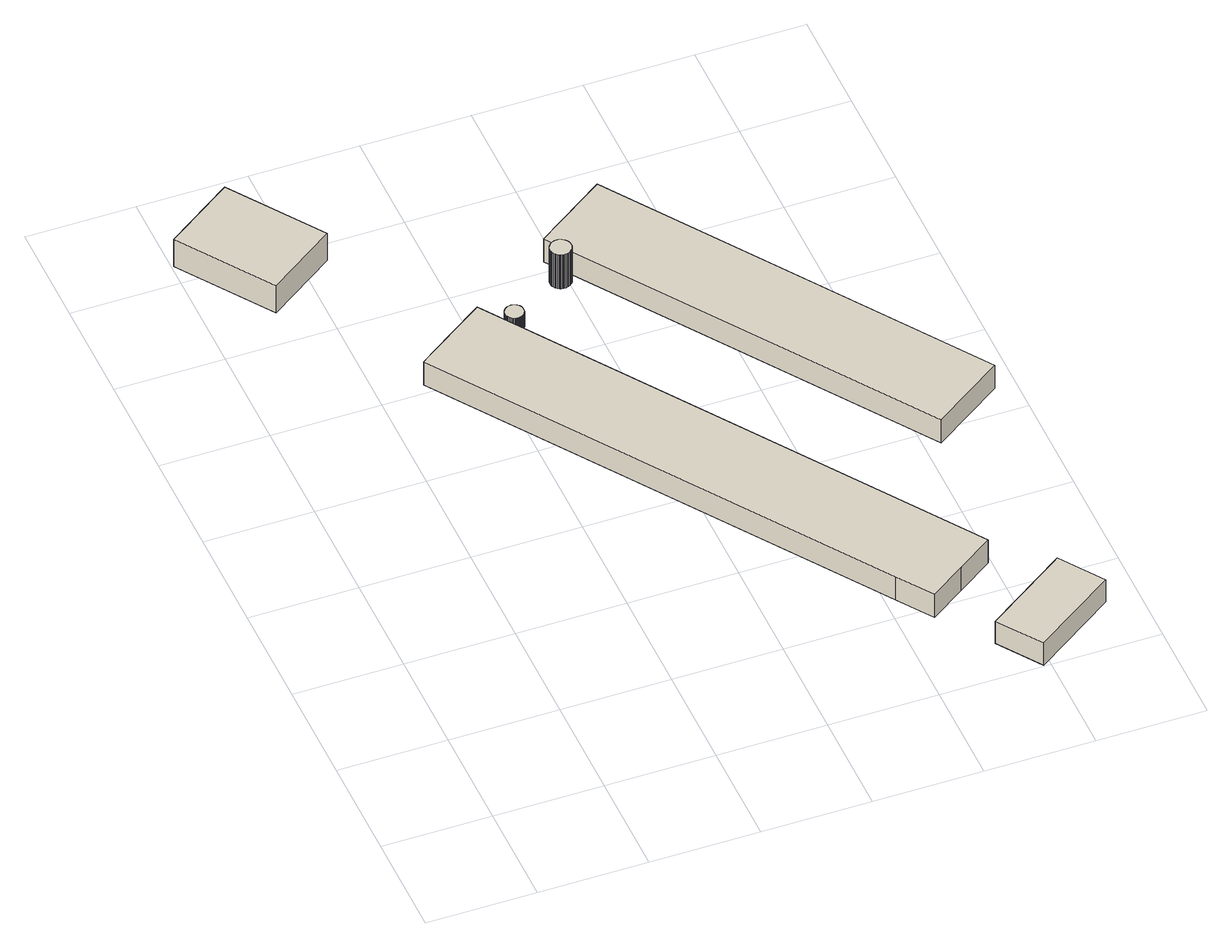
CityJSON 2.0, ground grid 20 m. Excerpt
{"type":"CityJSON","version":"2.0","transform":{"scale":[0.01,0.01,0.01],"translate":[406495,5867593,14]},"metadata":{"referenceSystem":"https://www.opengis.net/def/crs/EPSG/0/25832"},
"CityObjects":{
"building1":{"type":"Building","attributes":{"Gemeindeschluessel":"03454006","AbsoluteHoehe":"15.095","MittlereTraufHoehe":"20.425","Firsthoehe":"22.036","function":"31001_2720","roofType":"3100","measuredHeight":6.94},"address":[{"country":"Germany","locality":"Breddenberg"}],"geometry":[{"type":"MultiSurface","lod":"1","boundaries":[[[0,1,2,3]],[[4,5,6,7]],[[4,7,3,2]],[[5,4,2,1]],[[6,5,1,0]],[[7,6,0,3]]]}]},
"building2":{"type":"Building","attributes":{"Gemeindeschluessel":"03454006","BezugspunktDach":"4000","AbsoluteHoehe":"15.058","MittlereTraufHoehe":"18.558","Firsthoehe":"18.558","function":"51003_1201","measuredHeight":3.5},"address":[{"country":"Germany","locality":"Breddenberg"}],"geometry":[{"type":"MultiSurface","lod":"1","boundaries":[[[8,9,10,11,12,13,14,15,16,17,18,19,20,21,22,23,24,25,26,27,28,29,30,31,32,33,34,35,36,37,38,39,40,41,42,43,44,45,46,47,48,49,50,51,52,53,54,55]],[[56,57,58,59,60,61,62,63,64,65,66,67,68,69,70,71,72,73,74,75,76,77,78,79,80,81,82,83,84,85,86,87,88,89,90,91,92,93,94,95,96,97,98,99,100,101,102,103]],[[56,103,55,54]],[[57,56,54,53]],[[58,57,53,52]],[[59,58,52,51]],[[60,59,51,50]],[[61,60,50,49]],[[62,61,49,48]],[[63,62,48,47]],[[64,63,47,46]],[[65,64,46,45]],[[66,65,45,44]],[[67,66,44,43]],[[68,67,43,42]],[[69,68,42,41]],[[70,69,41,40]],[[71,70,40,39]],[[72,71,39,38]],[[73,72,38,37]],[[74,73,37,36]],[[75,74,36,35]],[[76,75,35,34]],[[77,76,34,33]],[[78,77,33,32]],[[79,78,32,31]],[[80,79,31,30]],[[81,80,30,29]],[[82,81,29,28]],[[83,82,28,27]],[[84,83,27,26]],[[85,84,26,25]],[[86,85,25,24]],[[87,86,24,23]],[[88,87,23,22]],[[89,88,22,21]],[[90,89,21,20]],[[91,90,20,19]],[[92,91,19,18]],[[93,92,18,17]],[[94,93,17,16]],[[95,94,16,15]],[[96,95,15,14]],[[97,96,14,13]],[[98,97,13,12]],[[99,98,12,11]],[[100,99,11,10]],[[101,100,10,9]],[[102,101,9,8]],[[103,102,8,55]]]}]},
"building3":{"type":"Building","attributes":{"Gemeindeschluessel":"03454006","AbsoluteHoehe":"14.753","MittlereTraufHoehe":"19.437","Firsthoehe":"21.141","function":"31001_2720","roofType":"3100","measuredHeight":6.39},"address":[{"country":"Germany","locality":"Breddenberg"}],"geometry":[{"type":"MultiSurface","lod":"1","boundaries":[[[104,105,106,107,108,109,110,111]],[[112,113,114,115,116,117,118,119]],[[112,119,111,110]],[[113,112,110,109]],[[114,113,109,108]],[[115,114,108,107]],[[116,115,107,106]],[[117,116,106,105]],[[118,117,105,104]],[[119,118,104,111]]]}]},
"building4":{"type":"Building","attributes":{"Gemeindeschluessel":"03454006","AbsoluteHoehe":"14.988","MittlereTraufHoehe":"22.658","Firsthoehe":"22.658","function":"51003_1201","roofType":"1000","measuredHeight":7.67},"address":[{"country":"Germany","locality":"Breddenberg"}],"geometry":[{"type":"MultiSurface","lod":"1","boundaries":[[[120,121,122,123,124,125,126,127,128,129,130,131,132,133,134,135,136,137,138,139,140,141,142,143,144,145,146,147,148,149,150,151,152,153,154,155,156,157,158,159,160,161,162,163,164,165,166,167]],[[168,169,170,171,172,173,174,175,176,177,178,179,180,181,182,183,184,185,186,187,188,189,190,191,192,193,194,195,196,197,198,199,200,201,202,203,204,205,206,207,208,209,210,211,212,213,214,215]],[[168,215,167,166]],[[169,168,166,165]],[[170,169,165,164]],[[171,170,164,163]],[[172,171,163,162]],[[173,172,162,161]],[[174,173,161,160]],[[175,174,160,159]],[[176,175,159,158]],[[177,176,158,157]],[[178,177,157,156]],[[179,178,156,155]],[[180,179,155,154]],[[181,180,154,153]],[[182,181,153,152]],[[183,182,152,151]],[[184,183,151,150]],[[185,184,150,149]],[[186,185,149,148]],[[187,186,148,147]],[[188,187,147,146]],[[189,188,146,145]],[[190,189,145,144]],[[191,190,144,143]],[[192,191,143,142]],[[193,192,142,141]],[[194,193,141,140]],[[195,194,140,139]],[[196,195,139,138]],[[197,196,138,137]],[[198,197,137,136]],[[199,198,136,135]],[[200,199,135,134]],[[201,200,134,133]],[[202,201,133,132]],[[203,202,132,131]],[[204,203,131,130]],[[205,204,130,129]],[[206,205,129,128]],[[207,206,128,127]],[[208,207,127,126]],[[209,208,126,125]],[[210,209,125,124]],[[211,210,124,123]],[[212,211,123,122]],[[213,212,122,121]],[[214,213,121,120]],[[215,214,120,167]]]}]},
"building5":{"type":"Building","attributes":{"Gemeindeschluessel":"03454006","AbsoluteHoehe":"14.289","MittlereTraufHoehe":"18.372","Firsthoehe":"20.226","function":"31001_2720","roofType":"3100","measuredHeight":5.94},"address":[{"country":"Germany","locality":"Breddenberg"}],"geometry":[{"type":"MultiSurface","lod":"1","boundaries":[[[216,217,218,219]],[[220,221,222,223]],[[220,223,219,218]],[[221,220,218,217]],[[222,221,217,216]],[[223,222,216,219]]]}]},
"building6":{"type":"Building","attributes":{"Gemeindeschluessel":"03454006","AbsoluteHoehe":"14.809","MittlereTraufHoehe":"18.881","Firsthoehe":"21.224","function":"31001_2720","roofType":"3100","measuredHeight":6.42},"address":[{"country":"Germany","locality":"Breddenberg"}],"geometry":[{"type":"MultiSurface","lod":"1","boundaries":[[[224,225,226,227]],[[228,229,230,231]],[[228,231,227,226]],[[229,228,226,225]],[[230,229,225,224]],[[231,230,224,227]]]}]}
},
"vertices":[
[7,14337,723],[1170,12655,723],[2433,13527,723],[1267,15209,723],[2433,13527,110],[1170,12655,110],[7,14337,110],[1267,15209,110],
[4560,10843,456],[4568,10816,456],[4574,10802,456],[4580,10789,456],[4597,10765,456],[4616,10746,456],[4636,10731,456],[4656,10720,456],[4676,10713,456],[4694,10708,456],[4711,10706,456],[4728,10705,456],[4747,10706,456],[4768,10710,456],[4789,10717,456],[4812,10729,456],[4834,10744,456],[4854,10765,456],[4863,10776,456],[4871,10789,456],[4883,10815,456],[4890,10841,456],[4893,10866,456],[4893,10889,456],[4889,10909,456],[4884,10928,456],[4878,10943,456],[4870,10959,456],[4859,10975,456],[4845,10990,456],[4828,11005,456],[4807,11019,456],[4783,11030,456],[4755,11038,456],[4740,11040,456],[4726,11040,456],[4697,11038,456],[4671,11031,456],[4648,11021,456],[4628,11009,456],[4612,10996,456],[4599,10983,456],[4588,10969,456],[4579,10954,456],[4571,10937,456],[4564,10918,456],[4559,10895,456],[4558,10870,456],[4559,10895,106],[4564,10918,106],[4571,10937,106],[4579,10954,106],[4588,10969,106],[4599,10983,106],[4612,10996,106],[4628,11009,106],[4648,11021,106],[4671,11031,106],[4697,11038,106],[4726,11040,106],[4740,11040,106],[4755,11038,106],[4783,11030,106],[4807,11019,106],[4828,11005,106],[4845,10990,106],[4859,10975,106],[4870,10959,106],[4878,10943,106],[4884,10928,106],[4889,10909,106],[4893,10889,106],[4893,10866,106],[4890,10841,106],[4883,10815,106],[4871,10789,106],[4863,10776,106],[4854,10765,106],[4834,10744,106],[4812,10729,106],[4789,10717,106],[4768,10710,106],[4747,10706,106],[4728,10705,106],[4711,10706,106],[4694,10708,106],[4676,10713,106],[4656,10720,106],[4636,10731,106],[4616,10746,106],[4597,10765,106],[4580,10789,106],[4574,10802,106],[4568,10816,106],[4560,10843,106],[4558,10870,106],
[8161,2375,600],[8604,1731,600],[9264,2185,600],[9923,2639,600],[6682,7353,600],[4132,11059,600],[3472,10606,600],[2812,10152,600],[3472,10606,75],[4132,11059,75],[6682,7353,75],[9923,2639,75],[9264,2185,75],[8604,1731,75],[8161,2375,75],[2812,10152,75],
[5673,11598,866],[5682,11568,866],[5695,11541,866],[5710,11518,866],[5728,11499,866],[5746,11484,866],[5765,11472,866],[5783,11463,866],[5800,11456,866],[5817,11451,866],[5837,11448,866],[5859,11447,866],[5883,11448,866],[5908,11453,866],[5935,11462,866],[5961,11476,866],[5986,11495,866],[6007,11517,866],[6024,11542,866],[6036,11567,866],[6044,11592,866],[6048,11616,866],[6049,11638,866],[6048,11658,866],[6045,11676,866],[6041,11693,866],[6034,11712,866],[6024,11732,866],[6010,11752,866],[5993,11771,866],[5972,11789,866],[5947,11805,866],[5918,11817,866],[5889,11825,866],[5859,11827,866],[5831,11825,866],[5805,11819,866],[5783,11811,866],[5763,11801,866],[5747,11790,866],[5732,11779,866],[5719,11766,866],[5707,11750,866],[5695,11732,866],[5684,11711,866],[5676,11686,866],[5670,11658,866],[5669,11629,866],[5670,11658,99],[5676,11686,99],[5684,11711,99],[5695,11732,99],[5707,11750,99],[5719,11766,99],[5732,11779,99],[5747,11790,99],[5763,11801,99],[5783,11811,99],[5805,11819,99],[5831,11825,99],[5859,11827,99],[5889,11825,99],[5918,11817,99],[5947,11805,99],[5972,11789,99],[5993,11771,99],[6010,11752,99],[6024,11732,99],[6034,11712,99],[6041,11693,99],[6045,11676,99],[6048,11658,99],[6049,11638,99],[6048,11616,99],[6044,11592,99],[6036,11567,99],[6024,11542,99],[6007,11517,99],[5986,11495,99],[5961,11476,99],[5935,11462,99],[5908,11453,99],[5883,11448,99],[5859,11447,99],[5837,11448,99],[5817,11451,99],[5800,11456,99],[5783,11463,99],[5765,11472,99],[5746,11484,99],[5728,11499,99],[5710,11518,99],[5695,11541,99],[5682,11568,99],[5673,11598,99],[5669,11629,99],
[10862,1877,530],[9331,822,530],[9882,26,530],[11410,1081,530],[9882,26,29],[9331,822,29],[10862,1877,29],[11410,1081,29],
[5777,12194,605],[10281,5642,605],[11601,6548,605],[7096,13101,605],[11601,6548,81],[10281,5642,81],[5777,12194,81],[7096,13101,81]
]}
